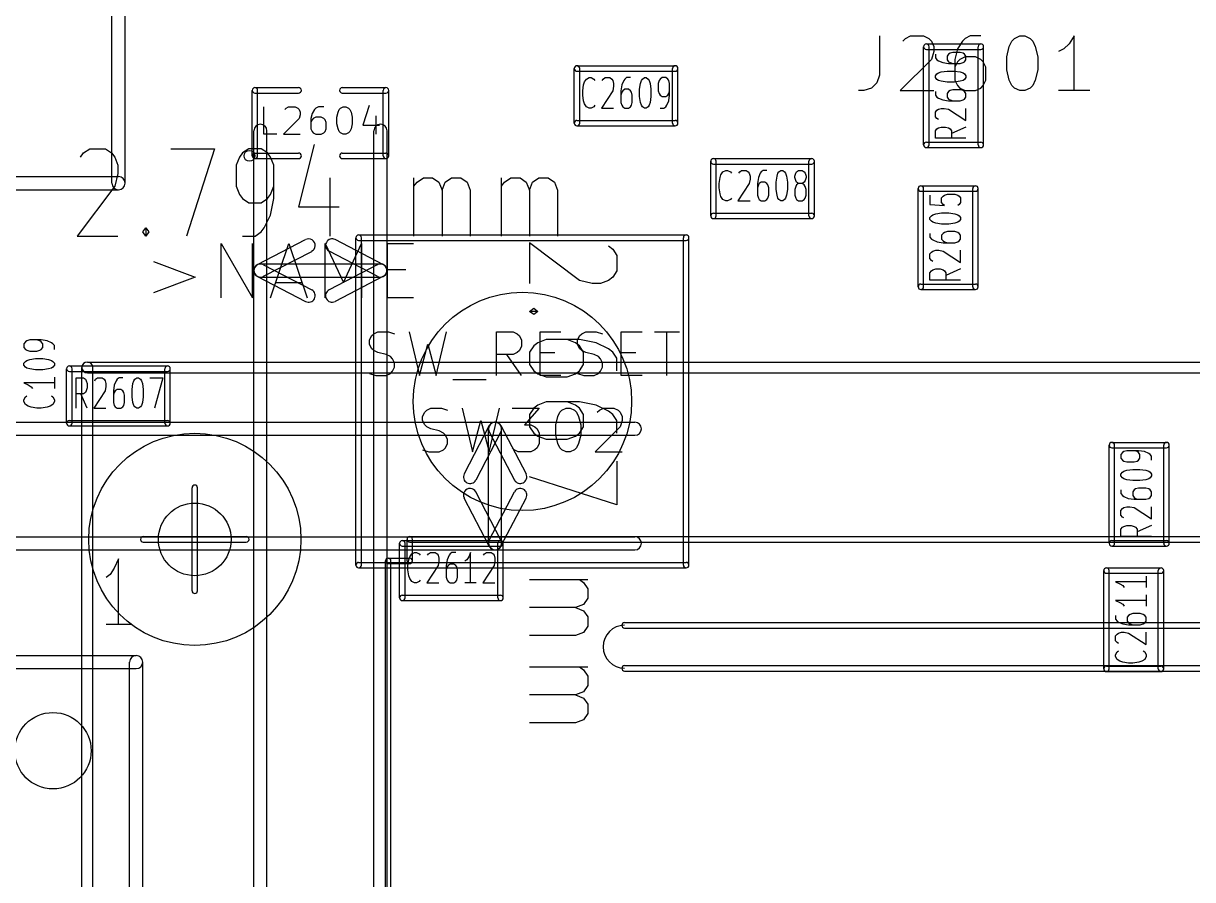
# Model space of a CAD drawing. Extents: x -29274 to 69862, y 23709 to 162744.
# Drawn here: x 26229 to 36939, y 62289 to 70134 of the extents above; entities that cross this region are included whole.
import ezdxf

# ---------------------------------------------------------------- set-up
doc = ezdxf.new("R2010")
doc.units = 0
doc.layers.add('BLACK', color=1, linetype='CONTINUOUS')

msp = doc.modelspace()

# ---------------------------------------------------------------- linework, layer by layer
at = {"layer": 'BLACK'}
for p, q in [((27040, 68670), (27040, 70670)), ((27160, 68670), (27160, 70670)), ((34070, 70018), (34070, 69660)), ((34284, 69970), (34308, 69994)), ((34308, 69994), (34356, 70018)), ((34356, 70018), (34475, 70018)), ((34475, 70018), (34522, 69994)), ((34500, 69945), (35000, 69945)), ((34522, 69994), (34546, 69970)), ((34546, 69970), (34570, 69922)), ((34832, 69970), (34784, 69899)), ((34855, 69994), (34832, 69970)), ((34903, 70018), (34855, 69994)), ((34998, 70018), (34903, 70018)), ((35260, 69922), (35284, 69970)), ((35284, 69970), (35308, 69994)), ((35308, 69994), (35355, 70018)), ((35355, 70018), (35403, 70018)), ((35403, 70018), (35451, 69994)), ((35451, 69994), (35474, 69970)), ((35474, 69970), (35498, 69922)), ((35807, 69946), (35760, 69899)), ((35855, 70018), (35807, 69946)), ((35855, 69518), (35855, 70018)), ((34475, 69020), (34475, 69920)), ((34500, 69895), (35000, 69895)), ((34525, 69020), (34525, 69920)), ((34570, 69875), (34546, 69803)), ((34570, 69922), (34570, 69875)), ((34583, 69851), (34583, 69817)), ((34703, 69851), (34690, 69834)), ((34690, 69834), (34690, 69800)), ((34717, 69860), (34703, 69851)), ((34743, 69868), (34717, 69860)), ((34810, 69868), (34743, 69868)), ((34784, 69899), (34760, 69803)), ((34837, 69860), (34810, 69868)), ((34850, 69851), (34837, 69860)), ((34863, 69834), (34850, 69851)), ((34863, 69800), (34863, 69834)), ((34975, 69020), (34975, 69920)), ((35025, 69020), (35025, 69920)), ((35236, 69827), (35260, 69922)), ((35498, 69922), (35522, 69827)), ((35760, 69899), (35712, 69875)), ((31300, 69745), (32200, 69745)), ((34546, 69803), (34260, 69518)), ((34583, 69817), (34597, 69800)), ((34597, 69800), (34610, 69791)), ((34610, 69791), (34650, 69774)), ((34650, 69774), (34703, 69765)), ((34690, 69800), (34703, 69782)), ((34703, 69782), (34717, 69774)), ((34703, 69765), (34810, 69765)), ((34717, 69774), (34743, 69765)), ((34760, 69803), (34760, 69613)), ((34784, 69780), (34760, 69732)), ((34808, 69803), (34784, 69780)), ((34855, 69827), (34808, 69803)), ((34810, 69765), (34837, 69774)), ((34837, 69774), (34850, 69782)), ((34850, 69782), (34863, 69800)), ((34951, 69827), (34855, 69827)), ((34998, 69803), (34951, 69827)), ((35022, 69780), (34998, 69803)), ((35046, 69732), (35022, 69780)), ((35046, 69613), (35046, 69732)), ((35236, 69708), (35236, 69827)), ((35522, 69827), (35522, 69708)), ((31275, 69220), (31275, 69720)), ((31300, 69695), (32200, 69695)), ((31325, 69220), (31325, 69720)), ((31369, 69597), (31387, 69623)), ((31387, 69623), (31412, 69637)), ((31412, 69637), (31429, 69637)), ((31429, 69637), (31455, 69623)), ((31455, 69623), (31464, 69610)), ((31532, 69610), (31541, 69623)), ((31541, 69623), (31558, 69637)), ((31558, 69637), (31601, 69637)), ((31601, 69637), (31618, 69623)), ((31618, 69623), (31627, 69610)), ((31738, 69623), (31729, 69610)), ((31755, 69637), (31738, 69623)), ((31789, 69637), (31755, 69637)), ((31891, 69610), (31900, 69623)), ((31900, 69623), (31917, 69637)), ((31917, 69637), (31934, 69637)), ((31934, 69637), (31951, 69623)), ((31951, 69623), (31960, 69610)), ((32062, 69623), (32054, 69610)), ((32080, 69637), (32062, 69623)), ((32114, 69637), (32080, 69637)), ((32131, 69623), (32114, 69637)), ((32140, 69610), (32131, 69623)), ((32175, 69220), (32175, 69720)), ((32225, 69220), (32225, 69720)), ((34070, 69660), (34046, 69589)), ((34583, 69654), (34597, 69671)), ((34583, 69637), (34583, 69654)), ((34597, 69620), (34583, 69637)), ((34597, 69671), (34610, 69680)), ((34610, 69611), (34597, 69620)), ((34610, 69680), (34637, 69689)), ((34637, 69689), (34690, 69697)), ((34690, 69697), (34757, 69697)), ((34757, 69697), (34810, 69689)), ((34810, 69689), (34837, 69680)), ((34837, 69680), (34850, 69671)), ((34850, 69620), (34837, 69611)), ((34850, 69671), (34863, 69654)), ((34863, 69637), (34850, 69620)), ((34863, 69654), (34863, 69637)), ((35260, 69613), (35236, 69708)), ((35522, 69708), (35498, 69613)), ((28325, 68920), (28325, 69520)), ((28350, 69545), (28750, 69545)), ((28375, 68920), (28375, 69520)), ((29150, 69545), (29550, 69545)), ((29525, 68920), (29525, 69520)), ((29575, 68920), (29575, 69520)), ((31352, 69517), (31361, 69570)), ((31352, 69477), (31352, 69517)), ((31361, 69570), (31369, 69597)), ((31627, 69517), (31524, 69357)), ((31627, 69610), (31635, 69583)), ((31635, 69557), (31627, 69517)), ((31635, 69583), (31635, 69557)), ((31712, 69570), (31703, 69517)), ((31703, 69517), (31703, 69410)), ((31729, 69610), (31712, 69570)), ((31720, 69517), (31712, 69503)), ((31738, 69530), (31720, 69517)), ((31772, 69530), (31738, 69530)), ((31789, 69517), (31772, 69530)), ((31798, 69503), (31789, 69517)), ((31874, 69530), (31883, 69583)), ((31874, 69463), (31874, 69530)), ((31883, 69583), (31891, 69610)), ((31960, 69610), (31969, 69583)), ((31969, 69583), (31977, 69530)), ((31977, 69530), (31977, 69463)), ((32054, 69610), (32045, 69583)), ((32045, 69583), (32045, 69517)), ((32045, 69517), (32054, 69490)), ((32148, 69583), (32140, 69610)), ((32140, 69490), (32148, 69517)), ((32148, 69477), (32148, 69583)), ((33927, 69518), (33879, 69518)), ((33998, 69541), (33927, 69518)), ((34046, 69589), (33998, 69541)), ((34260, 69518), (34570, 69518)), ((34583, 69509), (34583, 69475)), ((34637, 69603), (34610, 69611)), ((34690, 69594), (34637, 69603)), ((34757, 69594), (34690, 69594)), ((34703, 69509), (34690, 69492)), ((34717, 69518), (34703, 69509)), ((34743, 69526), (34717, 69518)), ((34810, 69526), (34743, 69526)), ((34810, 69603), (34757, 69594)), ((34760, 69613), (34784, 69565)), ((34784, 69565), (34808, 69541)), ((34808, 69541), (34855, 69518)), ((34837, 69611), (34810, 69603)), ((34837, 69518), (34810, 69526)), ((34850, 69509), (34837, 69518)), ((34863, 69492), (34850, 69509)), ((34855, 69518), (34951, 69518)), ((34951, 69518), (34998, 69541)), ((34998, 69541), (35022, 69565)), ((35022, 69565), (35046, 69613)), ((35284, 69565), (35260, 69613)), ((35308, 69541), (35284, 69565)), ((35355, 69518), (35308, 69541)), ((35403, 69518), (35355, 69518)), ((35451, 69541), (35403, 69518)), ((35474, 69565), (35451, 69541)), ((35498, 69613), (35474, 69565)), ((35998, 69518), (35712, 69518)), ((28350, 69495), (28750, 69495)), ((29150, 69495), (29550, 69495)), ((31361, 69423), (31352, 69477)), ((31369, 69397), (31361, 69423)), ((31712, 69503), (31703, 69477)), ((31703, 69410), (31712, 69383)), ((31806, 69477), (31798, 69503)), ((31798, 69383), (31806, 69410)), ((31806, 69410), (31806, 69477)), ((31883, 69410), (31874, 69463)), ((31891, 69383), (31883, 69410)), ((31969, 69410), (31960, 69383)), ((31977, 69463), (31969, 69410)), ((32054, 69490), (32062, 69477)), ((32062, 69477), (32080, 69463)), ((32080, 69463), (32114, 69463)), ((32114, 69463), (32131, 69477)), ((32122, 69383), (32140, 69423)), ((32131, 69477), (32140, 69490)), ((32140, 69423), (32148, 69477)), ((34583, 69475), (34597, 69458)), ((34597, 69458), (34610, 69449)), ((34610, 69449), (34650, 69432)), ((34650, 69432), (34703, 69423)), ((34690, 69492), (34690, 69458)), ((34690, 69458), (34703, 69440)), ((34703, 69440), (34717, 69432)), ((34703, 69423), (34810, 69423)), ((34717, 69432), (34743, 69423)), ((34810, 69423), (34837, 69432)), ((34837, 69432), (34850, 69440)), ((34850, 69440), (34863, 69458)), ((34863, 69458), (34863, 69492)), ((28433, 69119), (28433, 69369)), ((28623, 69345), (28635, 69357)), ((28635, 69357), (28658, 69369)), ((28658, 69369), (28718, 69369)), ((28718, 69369), (28742, 69357)), ((28742, 69357), (28754, 69345)), ((28754, 69345), (28765, 69321)), ((28765, 69297), (28754, 69262)), ((28765, 69321), (28765, 69297)), ((28873, 69309), (28861, 69262)), ((28896, 69345), (28873, 69309)), ((28908, 69357), (28896, 69345)), ((28932, 69369), (28908, 69357)), ((28980, 69369), (28932, 69369)), ((29099, 69274), (29111, 69321)), ((29111, 69321), (29122, 69345)), ((29122, 69345), (29134, 69357)), ((29134, 69357), (29158, 69369)), ((29158, 69369), (29182, 69369)), ((29182, 69369), (29206, 69357)), ((29206, 69357), (29218, 69345)), ((29218, 69345), (29230, 69321)), ((29230, 69321), (29241, 69274)), ((29396, 69381), (29337, 69202)), ((31387, 69370), (31369, 69397)), ((31412, 69357), (31387, 69370)), ((31429, 69357), (31412, 69357)), ((31455, 69370), (31429, 69357)), ((31464, 69383), (31455, 69370)), ((31524, 69357), (31635, 69357)), ((31712, 69383), (31720, 69370)), ((31720, 69370), (31738, 69357)), ((31738, 69357), (31772, 69357)), ((31772, 69357), (31789, 69370)), ((31789, 69370), (31798, 69383)), ((31900, 69370), (31891, 69383)), ((31917, 69357), (31900, 69370)), ((31934, 69357), (31917, 69357)), ((31951, 69370), (31934, 69357)), ((31960, 69383), (31951, 69370)), ((32062, 69357), (32097, 69357)), ((32097, 69357), (32114, 69370)), ((32114, 69370), (32122, 69383)), ((34583, 69321), (34597, 69338)), ((34583, 69278), (34583, 69321)), ((34597, 69338), (34610, 69347)), ((34610, 69347), (34637, 69355)), ((34637, 69355), (34663, 69355)), ((34663, 69355), (34703, 69347)), ((34703, 69347), (34863, 69244)), ((34863, 69244), (34863, 69355)), ((28754, 69262), (28611, 69119)), ((28861, 69262), (28861, 69166)), ((28873, 69250), (28861, 69226)), ((28884, 69262), (28873, 69250)), ((28908, 69274), (28884, 69262)), ((28956, 69274), (28908, 69274)), ((28980, 69262), (28956, 69274)), ((28992, 69250), (28980, 69262)), ((29003, 69226), (28992, 69250)), ((29003, 69166), (29003, 69226)), ((29099, 69214), (29099, 69274)), ((29111, 69166), (29099, 69214)), ((29241, 69214), (29230, 69166)), ((29241, 69274), (29241, 69214)), ((29337, 69202), (29491, 69202)), ((29456, 69285), (29456, 69119)), ((31300, 69245), (32200, 69245)), ((31300, 69195), (32200, 69195)), ((34597, 69261), (34583, 69278)), ((34610, 69252), (34597, 69261)), ((28340, 53721), (28340, 69149)), ((28552, 69119), (28433, 69119)), ((28460, 53721), (28460, 69149)), ((28611, 69119), (28765, 69119)), ((28861, 69166), (28873, 69143)), ((28873, 69143), (28884, 69131)), ((28884, 69131), (28908, 69119)), ((28908, 69119), (28956, 69119)), ((28956, 69119), (28980, 69131)), ((28980, 69131), (28992, 69143)), ((28992, 69143), (29003, 69166)), ((29122, 69143), (29111, 69166)), ((29134, 69131), (29122, 69143)), ((29158, 69119), (29134, 69131)), ((29182, 69119), (29158, 69119)), ((29206, 69131), (29182, 69119)), ((29218, 69143), (29206, 69131)), ((29230, 69166), (29218, 69143)), ((29440, 53721), (29440, 69149)), ((29560, 53721), (29560, 69149)), ((34583, 69149), (34597, 69167)), ((34583, 69081), (34583, 69149)), ((34863, 69081), (34583, 69081)), ((34597, 69167), (34610, 69175)), ((34610, 69175), (34637, 69184)), ((34637, 69184), (34677, 69184)), ((34677, 69184), (34703, 69175)), ((34703, 69175), (34717, 69167)), ((34717, 69167), (34730, 69149)), ((34863, 69184), (34730, 69124)), ((34730, 69149), (34730, 69081)), ((26780, 68947), (26837, 68985)), ((26837, 68985), (26980, 68985)), ((26980, 68985), (27037, 68947)), ((27580, 68985), (27980, 68985)), ((27980, 68985), (27723, 68185)), ((28294, 68985), (28236, 68947)), ((28408, 68985), (28294, 68985)), ((28465, 68947), (28408, 68985)), ((28893, 69023), (28750, 68452)), ((34500, 69045), (35000, 69045)), ((34500, 68995), (35000, 68995)), ((26751, 68909), (26780, 68947)), ((27037, 68947), (27066, 68909)), ((27066, 68909), (27094, 68833)), ((28208, 68909), (28179, 68833)), ((28236, 68947), (28208, 68909)), ((28350, 68945), (28750, 68945)), ((28350, 68895), (28750, 68895)), ((28494, 68909), (28465, 68947)), ((28522, 68833), (28494, 68909)), ((29150, 68945), (29550, 68945)), ((29150, 68895), (29550, 68895)), ((32525, 68370), (32525, 68870)), ((32550, 68895), (33450, 68895)), ((32575, 68370), (32575, 68870)), ((33425, 68370), (33425, 68870)), ((33475, 68370), (33475, 68870)), ((27094, 68833), (27094, 68757)), ((28179, 68833), (28179, 68642)), ((28522, 68528), (28522, 68833)), ((32550, 68845), (33450, 68845)), ((32619, 68747), (32637, 68773)), ((32637, 68773), (32662, 68787)), ((32662, 68787), (32679, 68787)), ((32679, 68787), (32705, 68773)), ((32705, 68773), (32714, 68760)), ((32782, 68760), (32791, 68773)), ((32791, 68773), (32808, 68787)), ((32808, 68787), (32851, 68787)), ((32851, 68787), (32868, 68773)), ((32868, 68773), (32877, 68760)), ((32877, 68760), (32885, 68733)), ((32979, 68760), (32962, 68720)), ((32988, 68773), (32979, 68760)), ((33005, 68787), (32988, 68773)), ((33039, 68787), (33005, 68787)), ((33133, 68733), (33141, 68760)), ((33141, 68760), (33150, 68773)), ((33150, 68773), (33167, 68787)), ((33167, 68787), (33184, 68787)), ((33184, 68787), (33201, 68773)), ((33201, 68773), (33210, 68760)), ((33210, 68760), (33219, 68733)), ((33295, 68733), (33304, 68760)), ((33304, 68760), (33312, 68773)), ((33312, 68773), (33330, 68787)), ((33330, 68787), (33364, 68787)), ((33364, 68787), (33381, 68773)), ((33381, 68773), (33390, 68760)), ((33390, 68760), (33398, 68733)), ((22100, 68730), (27100, 68730)), ((27094, 68757), (27066, 68642)), ((29036, 68719), (29036, 68185)), ((29807, 68185), (29807, 68719)), ((29807, 68642), (29835, 68680)), ((29835, 68680), (29893, 68719)), ((29893, 68719), (29978, 68719)), ((29978, 68719), (30035, 68680)), ((30035, 68680), (30064, 68604)), ((30064, 68604), (30093, 68680)), ((30093, 68680), (30150, 68719)), ((30150, 68719), (30235, 68719)), ((30235, 68719), (30293, 68680)), ((30293, 68680), (30321, 68604)), ((30607, 68185), (30607, 68719)), ((30607, 68642), (30635, 68680)), ((30635, 68680), (30693, 68719)), ((30693, 68719), (30778, 68719)), ((30778, 68719), (30835, 68680)), ((30835, 68680), (30864, 68604)), ((30864, 68604), (30893, 68680)), ((30893, 68680), (30950, 68719)), ((30950, 68719), (31035, 68719)), ((31035, 68719), (31093, 68680)), ((31093, 68680), (31121, 68604)), ((32602, 68667), (32611, 68720)), ((32602, 68627), (32602, 68667)), ((32611, 68720), (32619, 68747)), ((32877, 68667), (32774, 68507)), ((32885, 68707), (32877, 68667)), ((32885, 68733), (32885, 68707)), ((32962, 68720), (32953, 68667)), ((32953, 68667), (32953, 68560)), ((32962, 68653), (32953, 68627)), ((32970, 68667), (32962, 68653)), ((32988, 68680), (32970, 68667)), ((33022, 68680), (32988, 68680)), ((33039, 68667), (33022, 68680)), ((33048, 68653), (33039, 68667)), ((33056, 68627), (33048, 68653)), ((33124, 68680), (33133, 68733)), ((33124, 68613), (33124, 68680)), ((33219, 68733), (33227, 68680)), ((33227, 68680), (33227, 68613)), ((33295, 68720), (33295, 68733)), ((33304, 68693), (33295, 68720)), ((33312, 68680), (33304, 68693)), ((33312, 68653), (33304, 68640)), ((33330, 68667), (33312, 68680)), ((33330, 68667), (33312, 68653)), ((33364, 68667), (33330, 68667)), ((33381, 68680), (33364, 68667)), ((33381, 68653), (33364, 68667)), ((33390, 68693), (33381, 68680)), ((33390, 68640), (33381, 68653)), ((33398, 68720), (33390, 68693)), ((33398, 68733), (33398, 68720)), ((22100, 68610), (27100, 68610)), ((27066, 68642), (26723, 68185)), ((28179, 68642), (28208, 68566)), ((28208, 68566), (28236, 68528)), ((28465, 68528), (28494, 68566)), ((28494, 68566), (28522, 68642)), ((30064, 68604), (30064, 68185)), ((30321, 68604), (30321, 68185)), ((30864, 68604), (30864, 68185)), ((31121, 68604), (31121, 68185)), ((32611, 68573), (32602, 68627)), ((32619, 68547), (32611, 68573)), ((32637, 68520), (32619, 68547)), ((32953, 68560), (32962, 68533)), ((33048, 68533), (33056, 68560)), ((33056, 68560), (33056, 68627)), ((33133, 68560), (33124, 68613)), ((33141, 68533), (33133, 68560)), ((33219, 68560), (33210, 68533)), ((33227, 68613), (33219, 68560)), ((33304, 68640), (33295, 68613)), ((33295, 68613), (33295, 68560)), ((33295, 68560), (33304, 68533)), ((33398, 68613), (33390, 68640)), ((33390, 68533), (33398, 68560)), ((33398, 68560), (33398, 68613)), ((34425, 67720), (34425, 68620)), ((34450, 68645), (34950, 68645)), ((34450, 68595), (34950, 68595)), ((34475, 67720), (34475, 68620)), ((34533, 68560), (34533, 68474)), ((34640, 68534), (34653, 68551)), ((34653, 68551), (34667, 68560)), ((34667, 68560), (34693, 68568)), ((34693, 68568), (34760, 68568)), ((34760, 68568), (34787, 68560)), ((34787, 68560), (34800, 68551)), ((34800, 68551), (34813, 68534)), ((34925, 67720), (34925, 68620)), ((34975, 67720), (34975, 68620)), ((28236, 68528), (28294, 68490)), ((28294, 68490), (28408, 68490)), ((28408, 68490), (28465, 68528)), ((28494, 68376), (28522, 68528)), ((28750, 68452), (29122, 68452)), ((32662, 68507), (32637, 68520)), ((32679, 68507), (32662, 68507)), ((32705, 68520), (32679, 68507)), ((32714, 68533), (32705, 68520)), ((32774, 68507), (32885, 68507)), ((32962, 68533), (32970, 68520)), ((32970, 68520), (32988, 68507)), ((32988, 68507), (33022, 68507)), ((33022, 68507), (33039, 68520)), ((33039, 68520), (33048, 68533)), ((33150, 68520), (33141, 68533)), ((33167, 68507), (33150, 68520)), ((33184, 68507), (33167, 68507)), ((33201, 68520), (33184, 68507)), ((33210, 68533), (33201, 68520)), ((33304, 68533), (33312, 68520)), ((33312, 68520), (33330, 68507)), ((33330, 68507), (33364, 68507)), ((33364, 68507), (33381, 68520)), ((33381, 68520), (33390, 68533)), ((34533, 68474), (34667, 68465)), ((34640, 68491), (34640, 68534)), ((34653, 68474), (34640, 68491)), ((34667, 68465), (34653, 68474)), ((34800, 68474), (34787, 68465)), ((34813, 68491), (34800, 68474)), ((34813, 68534), (34813, 68491)), ((28436, 68261), (28494, 68376)), ((32550, 68395), (33450, 68395)), ((32550, 68345), (33450, 68345)), ((34533, 68354), (34547, 68371)), ((34533, 68337), (34533, 68354)), ((34547, 68320), (34533, 68337)), ((34547, 68371), (34560, 68380)), ((34560, 68380), (34587, 68389)), ((34587, 68389), (34640, 68397)), ((34640, 68397), (34707, 68397)), ((34707, 68397), (34760, 68389)), ((34760, 68389), (34787, 68380)), ((34787, 68380), (34800, 68371)), ((34800, 68371), (34813, 68354)), ((34813, 68337), (34800, 68320)), ((34813, 68354), (34813, 68337)), ((27322, 68223), (27351, 68261)), ((27351, 68261), (27379, 68223)), ((27351, 68261), (27351, 68185)), ((28408, 68223), (28436, 68261)), ((34560, 68311), (34547, 68320)), ((34587, 68303), (34560, 68311)), ((34640, 68294), (34587, 68303)), ((34707, 68294), (34640, 68294)), ((34693, 68226), (34667, 68218)), ((34760, 68226), (34693, 68226)), ((34760, 68303), (34707, 68294)), ((34787, 68311), (34760, 68303)), ((34787, 68218), (34760, 68226)), ((34800, 68320), (34787, 68311)), ((26723, 68185), (27094, 68185)), ((27351, 68185), (27322, 68223)), ((27379, 68223), (27351, 68185)), ((28041, 67618), (28041, 68118)), ((28041, 68118), (28327, 67618)), ((28236, 68185), (28351, 68185)), ((28327, 67618), (28327, 68118)), ((28351, 68185), (28408, 68223)), ((28372, 67923), (28814, 68152)), ((28494, 67618), (28660, 68118)), ((28660, 68118), (28827, 67618)), ((28994, 67618), (28994, 68118)), ((28994, 68118), (29161, 67760)), ((29527, 67922), (29085, 68152)), ((29161, 67760), (29327, 68118)), ((29275, 65170), (29275, 68170)), ((29300, 68195), (32300, 68195)), ((29300, 68145), (32300, 68145)), ((29325, 65170), (29325, 68170)), ((29327, 68118), (29327, 67618)), ((29565, 67618), (29565, 68118)), ((29565, 68118), (29803, 68118)), ((31323, 67779), (30866, 68122)), ((30866, 68122), (30866, 67751)), ((32275, 65170), (32275, 68170)), ((32325, 65170), (32325, 68170)), ((34533, 68209), (34533, 68175)), ((34533, 68175), (34547, 68158)), ((34547, 68158), (34560, 68149)), ((34560, 68149), (34600, 68132)), ((34600, 68132), (34653, 68123)), ((34653, 68209), (34640, 68192)), ((34640, 68192), (34640, 68158)), ((34640, 68158), (34653, 68140)), ((34667, 68218), (34653, 68209)), ((34653, 68140), (34667, 68132)), ((34653, 68123), (34760, 68123)), ((34667, 68132), (34693, 68123)), ((34760, 68123), (34787, 68132)), ((34800, 68209), (34787, 68218)), ((34787, 68132), (34800, 68140)), ((34813, 68192), (34800, 68209)), ((34800, 68140), (34813, 68158)), ((34813, 68158), (34813, 68192)), ((28428, 67816), (28870, 68045)), ((29471, 67816), (29029, 68046)), ((31590, 68094), (31628, 68065)), ((31628, 68065), (31666, 68008)), ((34533, 68021), (34547, 68038)), ((34533, 67978), (34533, 68021)), ((34547, 68038), (34560, 68047)), ((34560, 68047), (34587, 68055)), ((34587, 68055), (34613, 68055)), ((34613, 68055), (34653, 68047)), ((34653, 68047), (34813, 67944)), ((34813, 67944), (34813, 68055)), ((27422, 67951), (27803, 67808)), ((28400, 67929), (29500, 67929)), ((28428, 67922), (28870, 67693)), ((29471, 67922), (29029, 67692)), ((31666, 68008), (31666, 67865)), ((34547, 67961), (34533, 67978)), ((34560, 67952), (34547, 67961)), ((27803, 67808), (27422, 67665)), ((28372, 67815), (28814, 67586)), ((28400, 67809), (29500, 67809)), ((29527, 67816), (29085, 67586)), ((29565, 67880), (29732, 67880)), ((31628, 67808), (31590, 67779)), ((31666, 67865), (31628, 67808)), ((34533, 67849), (34547, 67867)), ((34533, 67781), (34533, 67849)), ((34547, 67867), (34560, 67875)), ((34560, 67875), (34587, 67884)), ((34587, 67884), (34627, 67884)), ((34627, 67884), (34653, 67875)), ((34653, 67875), (34667, 67867)), ((34667, 67867), (34680, 67849)), ((34813, 67884), (34680, 67824)), ((34680, 67849), (34680, 67781)), ((28541, 67760), (28779, 67760)), ((31438, 67751), (31323, 67779)), ((31514, 67751), (31438, 67751)), ((31590, 67779), (31514, 67751)), ((34450, 67745), (34950, 67745)), ((34450, 67695), (34950, 67695)), ((34813, 67781), (34533, 67781)), ((29803, 67618), (29565, 67618)), ((30866, 67494), (30904, 67523)), ((30904, 67466), (30866, 67494)), ((30942, 67494), (30866, 67494)), ((30904, 67523), (30942, 67494)), ((30942, 67494), (30904, 67466)), ((29400, 67232), (29419, 67270)), ((29419, 67270), (29438, 67289)), ((29438, 67289), (29476, 67308)), ((29476, 67308), (29572, 67308)), ((29572, 67308), (29629, 67289)), ((29762, 67308), (29857, 66908)), ((30010, 66908), (30105, 67308)), ((30562, 66908), (30562, 67308)), ((30562, 67308), (30715, 67308)), ((30715, 67308), (30753, 67289)), ((30753, 67289), (30772, 67270)), ((30772, 67270), (30791, 67232)), ((30962, 66908), (30962, 67308)), ((30962, 67308), (31153, 67308)), ((31305, 67232), (31324, 67270)), ((31324, 67270), (31343, 67289)), ((31343, 67289), (31381, 67308)), ((31381, 67308), (31477, 67308)), ((31477, 67308), (31534, 67289)), ((31705, 66908), (31705, 67308)), ((31705, 67308), (31896, 67308)), ((32010, 67308), (32239, 67308)), ((32124, 66908), (32124, 67308)), ((26247, 67216), (26233, 67199)), ((26233, 67199), (26233, 67165)), ((26233, 67165), (26247, 67147)), ((26260, 67225), (26247, 67216)), ((26287, 67233), (26260, 67225)), ((26393, 67233), (26287, 67233)), ((26380, 67225), (26353, 67233)), ((26393, 67216), (26380, 67225)), ((26447, 67225), (26393, 67233)), ((26407, 67199), (26393, 67216)), ((26393, 67147), (26407, 67165)), ((26407, 67165), (26407, 67199)), ((26487, 67207), (26447, 67225)), ((26500, 67199), (26487, 67207)), ((26513, 67182), (26500, 67199)), ((26513, 67147), (26513, 67182)), ((29400, 67194), (29400, 67232)), ((29419, 67156), (29400, 67194)), ((29438, 67137), (29419, 67156)), ((29857, 66908), (29934, 67194)), ((29934, 67194), (30010, 66908)), ((30791, 67175), (30772, 67137)), ((30791, 67232), (30791, 67175)), ((30904, 67180), (30866, 67122)), ((30942, 67208), (30904, 67180)), ((31019, 67237), (30942, 67208)), ((31323, 67237), (31019, 67237)), ((31285, 67208), (31209, 67237)), ((31323, 67180), (31285, 67208)), ((31305, 67194), (31305, 67232)), ((31324, 67156), (31305, 67194)), ((31476, 67208), (31323, 67237)), ((31361, 67122), (31323, 67180)), ((31343, 67137), (31324, 67156)), ((31590, 67151), (31476, 67208)), ((26247, 67147), (26260, 67139)), ((26260, 67139), (26287, 67130)), ((26260, 67045), (26287, 67054)), ((26287, 67130), (26353, 67130)), ((26287, 67054), (26340, 67062)), ((26340, 67062), (26407, 67062)), ((26353, 67130), (26380, 67139)), ((26380, 67139), (26393, 67147)), ((26407, 67062), (26460, 67054)), ((26460, 67054), (26487, 67045)), ((29476, 67118), (29438, 67137)), ((29553, 67099), (29476, 67118)), ((29591, 67080), (29553, 67099)), ((29610, 67060), (29591, 67080)), ((29629, 67022), (29610, 67060)), ((30715, 67099), (30562, 67099)), ((30791, 66908), (30657, 67099)), ((30753, 67118), (30715, 67099)), ((30772, 67137), (30753, 67118)), ((30866, 67122), (30866, 67008)), ((30962, 67118), (31096, 67118)), ((31381, 67118), (31343, 67137)), ((31361, 67008), (31361, 67122)), ((31458, 67099), (31381, 67118)), ((31496, 67080), (31458, 67099)), ((31515, 67060), (31496, 67080)), ((31534, 67022), (31515, 67060)), ((31628, 67122), (31590, 67151)), ((31666, 67065), (31628, 67122)), ((31666, 66951), (31666, 67065)), ((31705, 67118), (31839, 67118)), ((26233, 67019), (26247, 67036)), ((26233, 67002), (26233, 67019)), ((26247, 66985), (26233, 67002)), ((26247, 67036), (26260, 67045)), ((26260, 66976), (26247, 66985)), ((26287, 66968), (26260, 66976)), ((26340, 66959), (26287, 66968)), ((26407, 66959), (26340, 66959)), ((26460, 66968), (26407, 66959)), ((26487, 66976), (26460, 66968)), ((26487, 67045), (26500, 67036)), ((26500, 66985), (26487, 66976)), ((26500, 67036), (26513, 67019)), ((26513, 67002), (26500, 66985)), ((26513, 67019), (26513, 67002)), ((26625, 66470), (26625, 66970)), ((26650, 66995), (27550, 66995)), ((26650, 66945), (27550, 66945)), ((26675, 66470), (26675, 66970)), ((26765, 49659), (26765, 66981)), ((26815, 67031), (59885, 67031)), ((26865, 49659), (26865, 66981)), ((27525, 66470), (27525, 66970)), ((27575, 66470), (27575, 66970)), ((29591, 66927), (29610, 66946)), ((29610, 66946), (29629, 66984)), ((29629, 66984), (29629, 67022)), ((30866, 67008), (30904, 66951)), ((30904, 66951), (30942, 66922)), ((31285, 66922), (31323, 66951)), ((31323, 66951), (31361, 67008)), ((31496, 66927), (31515, 66946)), ((31515, 66946), (31534, 66984)), ((31534, 66984), (31534, 67022)), ((26513, 66840), (26233, 66840)), ((26233, 66840), (26273, 66823)), ((26513, 66891), (26513, 66788)), ((26711, 66607), (26711, 66887)), ((26711, 66887), (26779, 66887)), ((26779, 66887), (26797, 66873)), ((26797, 66873), (26805, 66860)), ((26805, 66860), (26814, 66833)), ((26814, 66833), (26814, 66793)), ((26815, 66931), (59885, 66931)), ((26882, 66860), (26891, 66873)), ((26891, 66873), (26908, 66887)), ((26908, 66887), (26951, 66887)), ((26951, 66887), (26968, 66873)), ((26968, 66873), (26977, 66860)), ((26977, 66860), (26985, 66833)), ((26985, 66833), (26985, 66807)), ((27079, 66860), (27062, 66820)), ((27088, 66873), (27079, 66860)), ((27105, 66887), (27088, 66873)), ((27139, 66887), (27105, 66887)), ((27224, 66780), (27233, 66833)), ((27233, 66833), (27241, 66860)), ((27241, 66860), (27250, 66873)), ((27250, 66873), (27267, 66887)), ((27267, 66887), (27284, 66887)), ((27284, 66887), (27301, 66873)), ((27301, 66873), (27310, 66860)), ((27310, 66860), (27319, 66833)), ((27319, 66833), (27327, 66780)), ((27387, 66887), (27507, 66887)), ((27507, 66887), (27430, 66607)), ((29400, 66927), (29457, 66908)), ((29457, 66908), (29553, 66908)), ((29553, 66908), (29591, 66927)), ((30162, 66870), (30467, 66870)), ((30942, 66922), (31019, 66894)), ((31153, 66908), (30962, 66908)), ((31019, 66894), (31209, 66894)), ((31209, 66894), (31285, 66922)), ((31305, 66927), (31362, 66908)), ((31362, 66908), (31458, 66908)), ((31458, 66908), (31496, 66927)), ((31896, 66908), (31705, 66908)), ((26273, 66823), (26300, 66805)), ((26300, 66805), (26313, 66788)), ((26779, 66740), (26711, 66740)), ((26814, 66607), (26754, 66740)), ((26797, 66753), (26779, 66740)), ((26805, 66767), (26797, 66753)), ((26814, 66793), (26805, 66767)), ((26977, 66767), (26874, 66607)), ((26985, 66807), (26977, 66767)), ((27062, 66820), (27053, 66767)), ((27053, 66767), (27053, 66660)), ((27062, 66753), (27053, 66727)), ((27070, 66767), (27062, 66753)), ((27088, 66780), (27070, 66767)), ((27122, 66780), (27088, 66780)), ((27139, 66767), (27122, 66780)), ((27148, 66753), (27139, 66767)), ((27156, 66727), (27148, 66753)), ((27156, 66660), (27156, 66727)), ((27224, 66713), (27224, 66780)), ((27327, 66780), (27327, 66713)), ((26233, 66685), (26247, 66711)), ((26233, 66668), (26233, 66685)), ((26247, 66643), (26233, 66668)), ((26247, 66711), (26260, 66720)), ((26273, 66625), (26247, 66643)), ((26300, 66617), (26273, 66625)), ((26353, 66608), (26300, 66617)), ((26447, 66617), (26393, 66608)), ((26473, 66625), (26447, 66617)), ((26500, 66643), (26473, 66625)), ((26487, 66720), (26500, 66711)), ((26500, 66711), (26513, 66685)), ((26513, 66668), (26500, 66643)), ((26513, 66685), (26513, 66668)), ((27053, 66660), (27062, 66633)), ((27062, 66633), (27070, 66620)), ((27070, 66620), (27088, 66607)), ((27122, 66607), (27139, 66620)), ((27139, 66620), (27148, 66633)), ((27148, 66633), (27156, 66660)), ((27233, 66660), (27224, 66713)), ((27241, 66633), (27233, 66660)), ((27250, 66620), (27241, 66633)), ((27267, 66607), (27250, 66620)), ((27301, 66620), (27284, 66607)), ((27310, 66633), (27301, 66620)), ((27319, 66660), (27310, 66633)), ((27327, 66713), (27319, 66660)), ((30942, 66637), (30904, 66609)), ((31019, 66666), (30942, 66637)), ((31323, 66666), (31019, 66666)), ((31285, 66637), (31209, 66666)), ((31323, 66609), (31285, 66637)), ((31476, 66637), (31323, 66666)), ((31590, 66580), (31476, 66637)), ((26393, 66608), (26353, 66608)), ((26874, 66607), (26985, 66607)), ((27088, 66607), (27122, 66607)), ((27284, 66607), (27267, 66607)), ((29886, 66532), (29905, 66570)), ((29886, 66494), (29886, 66532)), ((29905, 66570), (29924, 66589)), ((29924, 66589), (29962, 66608)), ((29962, 66608), (30058, 66608)), ((30058, 66608), (30115, 66589)), ((30248, 66608), (30343, 66208)), ((30496, 66208), (30591, 66608)), ((30705, 66608), (30953, 66608)), ((30953, 66608), (30819, 66456)), ((30904, 66609), (30866, 66551)), ((30866, 66551), (30866, 66437)), ((31105, 66456), (31124, 66532)), ((31124, 66532), (31143, 66570)), ((31143, 66570), (31162, 66589)), ((31162, 66589), (31200, 66608)), ((31200, 66608), (31239, 66608)), ((31239, 66608), (31277, 66589)), ((31277, 66589), (31296, 66570)), ((31296, 66570), (31315, 66532)), ((31315, 66532), (31334, 66456)), ((31361, 66551), (31323, 66609)), ((31361, 66437), (31361, 66551)), ((31486, 66570), (31505, 66589)), ((31505, 66589), (31543, 66608)), ((31543, 66608), (31639, 66608)), ((31628, 66551), (31590, 66580)), ((31666, 66494), (31628, 66551)), ((31639, 66608), (31677, 66589)), ((31677, 66589), (31696, 66570)), ((31696, 66570), (31715, 66532)), ((31715, 66532), (31715, 66494)), ((16700, 66480), (31830, 66480)), ((26650, 66495), (27550, 66495)), ((26650, 66445), (27550, 66445)), ((29905, 66456), (29886, 66494)), ((29924, 66437), (29905, 66456)), ((29962, 66418), (29924, 66437)), ((30039, 66399), (29962, 66418)), ((30496, 66448), (30267, 66006)), ((30343, 66208), (30420, 66494)), ((30420, 66494), (30496, 66208)), ((30490, 65370), (30490, 66420)), ((30603, 66448), (30833, 66006)), ((30610, 65370), (30610, 66420)), ((30819, 66456), (30877, 66456)), ((30866, 66437), (30904, 66380)), ((30877, 66456), (30915, 66437)), ((30915, 66437), (30934, 66418)), ((30934, 66418), (30953, 66380)), ((31105, 66360), (31105, 66456)), ((31323, 66380), (31361, 66437)), ((31334, 66456), (31334, 66360)), ((31696, 66437), (31467, 66208)), ((31666, 66380), (31666, 66494)), ((31715, 66494), (31696, 66437)), ((16700, 66360), (31830, 66360)), ((30077, 66380), (30039, 66399)), ((30096, 66360), (30077, 66380)), ((30115, 66322), (30096, 66360)), ((30115, 66284), (30115, 66322)), ((30603, 66392), (30374, 65950)), ((30497, 66392), (30727, 65950)), ((30904, 66380), (30942, 66351)), ((30942, 66351), (31019, 66323)), ((30953, 66380), (30953, 66284)), ((31019, 66323), (31209, 66323)), ((31124, 66284), (31105, 66360)), ((31209, 66323), (31285, 66351)), ((31285, 66351), (31323, 66380)), ((31334, 66360), (31315, 66284)), ((29886, 66227), (29943, 66208)), ((29943, 66208), (30039, 66208)), ((30039, 66208), (30077, 66227)), ((30077, 66227), (30096, 66246)), ((30096, 66246), (30115, 66284)), ((30724, 66227), (30705, 66246)), ((30762, 66208), (30724, 66227)), ((30877, 66208), (30762, 66208)), ((30915, 66227), (30877, 66208)), ((30934, 66246), (30915, 66227)), ((30953, 66284), (30934, 66246)), ((31143, 66246), (31124, 66284)), ((31162, 66227), (31143, 66246)), ((31200, 66208), (31162, 66227)), ((31239, 66208), (31200, 66208)), ((31277, 66227), (31239, 66208)), ((31296, 66246), (31277, 66227)), ((31315, 66284), (31296, 66246)), ((31467, 66208), (31715, 66208)), ((36175, 65370), (36175, 66270)), ((36200, 66295), (36700, 66295)), ((36200, 66245), (36700, 66245)), ((36225, 65370), (36225, 66270)), ((36297, 66201), (36283, 66184)), ((36310, 66210), (36297, 66201)), ((36337, 66218), (36310, 66210)), ((36443, 66218), (36337, 66218)), ((36430, 66210), (36403, 66218)), ((36443, 66201), (36430, 66210)), ((36497, 66210), (36443, 66218)), ((36457, 66184), (36443, 66201)), ((36537, 66192), (36497, 66210)), ((36550, 66184), (36537, 66192)), ((36675, 65370), (36675, 66270)), ((36725, 65370), (36725, 66270)), ((31666, 66123), (31666, 65723)), ((36283, 66184), (36283, 66150)), ((36283, 66150), (36297, 66132)), ((36297, 66132), (36310, 66124)), ((36310, 66124), (36337, 66115)), ((36337, 66115), (36403, 66115)), ((36403, 66115), (36430, 66124)), ((36430, 66124), (36443, 66132)), ((36443, 66132), (36457, 66150)), ((36457, 66150), (36457, 66184)), ((36563, 66167), (36550, 66184)), ((36563, 66132), (36563, 66167)), ((31666, 65723), (30866, 65980)), ((36283, 66004), (36297, 66021)), ((36283, 65987), (36283, 66004)), ((36297, 65970), (36283, 65987)), ((36297, 66021), (36310, 66030)), ((36310, 66030), (36337, 66039)), ((36337, 66039), (36390, 66047)), ((36390, 66047), (36457, 66047)), ((36457, 66047), (36510, 66039)), ((36510, 66039), (36537, 66030)), ((36537, 66030), (36550, 66021)), ((36550, 66021), (36563, 66004)), ((36563, 65987), (36550, 65970)), ((36563, 66004), (36563, 65987)), ((27774, 64935), (27774, 65879)), ((27824, 64935), (27824, 65879)), ((36310, 65961), (36297, 65970)), ((36337, 65953), (36310, 65961)), ((36390, 65944), (36337, 65953)), ((36457, 65944), (36390, 65944)), ((36417, 65868), (36403, 65859)), ((36443, 65876), (36417, 65868)), ((36510, 65876), (36443, 65876)), ((36510, 65953), (36457, 65944)), ((36537, 65961), (36510, 65953)), ((36537, 65868), (36510, 65876)), ((36550, 65970), (36537, 65961)), ((36550, 65859), (36537, 65868)), ((30496, 65343), (30267, 65785)), ((30603, 65399), (30374, 65841)), ((30497, 65399), (30727, 65841)), ((30603, 65343), (30833, 65785)), ((36283, 65859), (36283, 65825)), ((36283, 65825), (36297, 65808)), ((36297, 65808), (36310, 65799)), ((36310, 65799), (36350, 65782)), ((36350, 65782), (36403, 65773)), ((36403, 65859), (36390, 65842)), ((36390, 65842), (36390, 65808)), ((36390, 65808), (36403, 65790)), ((36403, 65790), (36417, 65782)), ((36403, 65773), (36510, 65773)), ((36417, 65782), (36443, 65773)), ((36510, 65773), (36537, 65782)), ((36537, 65782), (36550, 65790)), ((36563, 65842), (36550, 65859)), ((36550, 65790), (36563, 65808)), ((36563, 65808), (36563, 65842)), ((36283, 65671), (36297, 65688)), ((36283, 65628), (36283, 65671)), ((36297, 65688), (36310, 65697)), ((36310, 65697), (36337, 65705)), ((36337, 65705), (36363, 65705)), ((36363, 65705), (36403, 65697)), ((36403, 65697), (36563, 65594)), ((36563, 65594), (36563, 65705)), ((36297, 65611), (36283, 65628)), ((36310, 65602), (36297, 65611)), ((36283, 65499), (36297, 65517)), ((36283, 65431), (36283, 65499)), ((36297, 65517), (36310, 65525)), ((36310, 65525), (36337, 65534)), ((36337, 65534), (36377, 65534)), ((36377, 65534), (36403, 65525)), ((36403, 65525), (36417, 65517)), ((36417, 65517), (36430, 65499)), ((36563, 65534), (36430, 65474)), ((36430, 65499), (36430, 65431)), ((16700, 65430), (31830, 65430)), ((27327, 65431), (28271, 65431)), ((27327, 65381), (28271, 65381)), ((29675, 64870), (29675, 65370)), ((29700, 65395), (30600, 65395)), ((29700, 65345), (30600, 65345)), ((29725, 64870), (29725, 65370)), ((29743, 65210), (29743, 65406)), ((29768, 65431), (56932, 65431)), ((29768, 65381), (56932, 65381)), ((29793, 65210), (29793, 65406)), ((30575, 64870), (30575, 65370)), ((30625, 64870), (30625, 65370)), ((36200, 65395), (36700, 65395)), ((36200, 65345), (36700, 65345)), ((36563, 65431), (36283, 65431)), ((16700, 65310), (31830, 65310)), ((27100, 65227), (27062, 65141)), ((27100, 64627), (27100, 65227)), ((29571, 65234), (29767, 65234)), ((29761, 65220), (29769, 65247)), ((29769, 65247), (29787, 65273)), ((29787, 65273), (29812, 65287)), ((29812, 65287), (29829, 65287)), ((29829, 65287), (29855, 65273)), ((29855, 65273), (29864, 65260)), ((29932, 65260), (29941, 65273)), ((29941, 65273), (29958, 65287)), ((29958, 65287), (30001, 65287)), ((30001, 65287), (30018, 65273)), ((30018, 65273), (30027, 65260)), ((30027, 65260), (30035, 65233)), ((30035, 65233), (30035, 65207)), ((30129, 65260), (30112, 65220)), ((30138, 65273), (30129, 65260)), ((30155, 65287), (30138, 65273)), ((30189, 65287), (30155, 65287)), ((30309, 65247), (30291, 65220)), ((30326, 65287), (30309, 65247)), ((30326, 65007), (30326, 65287)), ((30445, 65260), (30454, 65273)), ((30454, 65273), (30471, 65287)), ((30471, 65287), (30514, 65287)), ((30514, 65287), (30531, 65273)), ((30531, 65273), (30540, 65260)), ((30540, 65260), (30548, 65233)), ((30548, 65233), (30548, 65207)), ((27062, 65141), (27024, 65084)), ((29300, 65195), (32300, 65195)), ((29300, 65145), (32300, 65145)), ((29546, 61469), (29546, 65209)), ((29571, 65184), (29767, 65184)), ((29596, 61469), (29596, 65209)), ((29752, 65167), (29761, 65220)), ((29752, 65127), (29752, 65167)), ((29761, 65073), (29752, 65127)), ((30027, 65167), (29924, 65007)), ((30035, 65207), (30027, 65167)), ((30112, 65220), (30103, 65167)), ((30103, 65167), (30103, 65060)), ((30112, 65153), (30103, 65127)), ((30120, 65167), (30112, 65153)), ((30138, 65180), (30120, 65167)), ((30172, 65180), (30138, 65180)), ((30189, 65167), (30172, 65180)), ((30198, 65153), (30189, 65167)), ((30206, 65127), (30198, 65153)), ((30206, 65060), (30206, 65127)), ((30291, 65220), (30274, 65207)), ((30540, 65167), (30437, 65007)), ((30548, 65207), (30540, 65167)), ((36125, 64220), (36125, 65120)), ((36150, 65145), (36650, 65145)), ((36175, 64220), (36175, 65120)), ((36625, 64220), (36625, 65120)), ((36675, 64220), (36675, 65120)), ((27024, 65084), (26986, 65056)), ((29769, 65047), (29761, 65073)), ((29787, 65020), (29769, 65047)), ((29812, 65007), (29787, 65020)), ((29855, 65020), (29829, 65007)), ((29864, 65033), (29855, 65020)), ((30103, 65060), (30112, 65033)), ((30112, 65033), (30120, 65020)), ((30120, 65020), (30138, 65007)), ((30172, 65007), (30189, 65020)), ((30189, 65020), (30198, 65033)), ((30198, 65033), (30206, 65060)), ((30866, 65038), (31400, 65038)), ((31323, 65038), (31361, 65010)), ((36150, 65095), (36650, 65095)), ((36513, 65017), (36233, 65017)), ((36233, 65017), (36273, 65000)), ((36513, 65068), (36513, 64965)), ((29829, 65007), (29812, 65007)), ((29924, 65007), (30035, 65007)), ((30138, 65007), (30172, 65007)), ((30377, 65007), (30274, 65007)), ((30437, 65007), (30548, 65007)), ((31361, 65010), (31400, 64952)), ((31400, 64952), (31400, 64867)), ((36273, 65000), (36300, 64982)), ((36300, 64982), (36313, 64965)), ((29700, 64895), (30600, 64895)), ((29700, 64845), (30600, 64845)), ((31361, 64810), (31285, 64781)), ((31400, 64867), (31361, 64810)), ((36513, 64846), (36233, 64846)), ((36233, 64846), (36273, 64829)), ((36273, 64829), (36300, 64811)), ((36300, 64811), (36313, 64794)), ((36513, 64897), (36513, 64794)), ((31285, 64781), (30866, 64781)), ((31285, 64781), (31361, 64752)), ((31361, 64752), (31400, 64695)), ((31400, 64695), (31400, 64610)), ((36233, 64709), (36233, 64675)), ((36353, 64709), (36340, 64692)), ((36340, 64692), (36340, 64658)), ((36367, 64718), (36353, 64709)), ((36393, 64726), (36367, 64718)), ((36460, 64726), (36393, 64726)), ((36487, 64718), (36460, 64726)), ((36500, 64709), (36487, 64718)), ((36513, 64692), (36500, 64709)), ((36513, 64658), (36513, 64692)), ((27215, 64627), (26986, 64627)), ((31400, 64610), (31361, 64552)), ((31736, 64644), (54964, 64644)), ((31736, 64594), (54964, 64594)), ((36233, 64675), (36247, 64658)), ((36247, 64658), (36260, 64649)), ((36260, 64649), (36300, 64632)), ((36300, 64632), (36353, 64623)), ((36340, 64658), (36353, 64640)), ((36353, 64640), (36367, 64632)), ((36353, 64623), (36460, 64623)), ((36367, 64632), (36393, 64623)), ((36460, 64623), (36487, 64632)), ((36487, 64632), (36500, 64640)), ((36500, 64640), (36513, 64658)), ((31285, 64524), (30866, 64524)), ((31361, 64552), (31285, 64524)), ((36233, 64521), (36247, 64538)), ((36233, 64478), (36233, 64521)), ((36247, 64461), (36233, 64478)), ((36247, 64538), (36260, 64547)), ((36260, 64547), (36287, 64555)), ((36287, 64555), (36313, 64555)), ((36313, 64555), (36353, 64547)), ((36353, 64547), (36513, 64444)), ((36513, 64444), (36513, 64555)), ((36233, 64349), (36247, 64375)), ((36260, 64452), (36247, 64461)), ((36247, 64375), (36260, 64384)), ((36487, 64384), (36500, 64375)), ((36500, 64375), (36513, 64349)), ((21750, 64342), (27262, 64342)), ((27202, 58770), (27202, 64282)), ((27322, 58770), (27322, 64282)), ((36233, 64332), (36233, 64349)), ((36247, 64307), (36233, 64332)), ((36273, 64289), (36247, 64307)), ((36300, 64281), (36273, 64289)), ((36353, 64272), (36300, 64281)), ((36393, 64272), (36353, 64272)), ((36447, 64281), (36393, 64272)), ((36473, 64289), (36447, 64281)), ((36500, 64307), (36473, 64289)), ((36513, 64332), (36500, 64307)), ((36513, 64349), (36513, 64332)), ((21750, 64222), (27262, 64222)), ((30866, 64238), (31400, 64238)), ((31323, 64238), (31361, 64210)), ((31361, 64210), (31400, 64152)), ((31736, 64250), (54964, 64250)), ((31736, 64200), (54964, 64200)), ((36150, 64245), (36650, 64245)), ((36150, 64195), (36650, 64195)), ((31400, 64067), (31361, 64010)), ((31400, 64152), (31400, 64067)), ((31285, 63981), (30866, 63981)), ((31361, 64010), (31285, 63981)), ((31285, 63981), (31361, 63952)), ((31361, 63952), (31400, 63895)), ((31400, 63895), (31400, 63810)), ((31361, 63752), (31285, 63724)), ((31400, 63810), (31361, 63752)), ((31285, 63724), (30866, 63724))]:
    msp.add_line(p, q, dxfattribs=at)
for centre, radius in [((28300, 68920), 50), ((30800, 66670), 1000), ((27799, 65406), 972), ((27799, 65406), 972), ((27799, 65406), 333), ((26500, 63470), 350)]:
    msp.add_circle(centre, radius, dxfattribs=at)
for centre, radius, start, end in [((34500, 69920), 25, 360, 540), ((34500, 69920), 25, 90, 270), ((35000, 69920), 25, 360, 540), ((35000, 69920), 25, 270, 450), ((31300, 69720), 25, 360, 540), ((31300, 69720), 25, 90, 270), ((32200, 69720), 25, 360, 540), ((32200, 69720), 25, 270, 450), ((28350, 69520), 25, 360, 540), ((28350, 69520), 25, 90, 270), ((28750, 69520), 25, 270, 450), ((29150, 69520), 25, 90, 270), ((29550, 69520), 25, 360, 540), ((29550, 69520), 25, 270, 450), ((28400, 69149), 60, 360, 540), ((29500, 69149), 60, 360, 540), ((31300, 69220), 25, 90, 270), ((31300, 69220), 25, 180, 360), ((32200, 69220), 25, 180, 360), ((32200, 69220), 25, 270, 450), ((34500, 69020), 25, 90, 270), ((34500, 69020), 25, 180, 360), ((35000, 69020), 25, 180, 360), ((35000, 69020), 25, 270, 450), ((28350, 68920), 25, 90, 270), ((28350, 68920), 25, 180, 360), ((28750, 68920), 25, 270, 450), ((29150, 68920), 25, 90, 270), ((29550, 68920), 25, 180, 360), ((29550, 68920), 25, 270, 450), ((32550, 68870), 25, 360, 540), ((32550, 68870), 25, 90, 270), ((33450, 68870), 25, 360, 540), ((33450, 68870), 25, 270, 450), ((27100, 68670), 60, 180, 360), ((27100, 68670), 60, 270, 450), ((34450, 68620), 25, 360, 540), ((34450, 68620), 25, 90, 270), ((34950, 68620), 25, 360, 540), ((34950, 68620), 25, 270, 450), ((32550, 68370), 25, 90, 270), ((32550, 68370), 25, 180, 360), ((33450, 68370), 25, 180, 360), ((33450, 68370), 25, 270, 450), ((28842, 68099), 60, 297, 477), ((29057, 68099), 60, 422, 602), ((29300, 68170), 25, 360, 540), ((29300, 68170), 25, 90, 270), ((32300, 68170), 25, 360, 540), ((32300, 68170), 25, 270, 450), ((28400, 67869), 60, 90, 270), ((28400, 67869), 60, 62, 242), ((28400, 67869), 60, 117, 297), ((29499, 67869), 60, 242, 422), ((29499, 67869), 60, -62, 117), ((29500, 67869), 60, 270, 450), ((28842, 67639), 60, 242, 422), ((29057, 67639), 60, 117, 297), ((34450, 67720), 25, 90, 270), ((34450, 67720), 25, 180, 360), ((34950, 67720), 25, 180, 360), ((34950, 67720), 25, 270, 450), ((26650, 66970), 25, 90, 270), ((26650, 66970), 25, 360, 540), ((26815, 66981), 50, 90, 270), ((26815, 66981), 50, 360, 540), ((27550, 66970), 25, 360, 540), ((27550, 66970), 25, 270, 450), ((26650, 66470), 25, 90, 270), ((26650, 66470), 25, 180, 360), ((27550, 66470), 25, 180, 360), ((27550, 66470), 25, 270, 450), ((30550, 66420), 60, 360, 540), ((30550, 66420), 60, 27, 207), ((30550, 66420), 60, -27, 152), ((31830, 66420), 60, 270, 450), ((36200, 66270), 25, 360, 540), ((36200, 66270), 25, 90, 270), ((36700, 66270), 25, 360, 540), ((36700, 66270), 25, 270, 450), ((30320, 65978), 60, 152, 332), ((30780, 65978), 60, 207, 387), ((27799, 65879), 25, 360, 540), ((30320, 65813), 60, 387, 567), ((30780, 65813), 60, 332, 512), ((27327, 65406), 25, 90, 270), ((28271, 65406), 25, 270, 450), ((29700, 65370), 25, 360, 540), ((29700, 65370), 25, 90, 270), ((29768, 65406), 25, 360, 540), ((29768, 65406), 25, 90, 270), ((30550, 65371), 60, 152, 332), ((30550, 65370), 60, 180, 360), ((30550, 65371), 60, 207, 387), ((30600, 65370), 25, 360, 540), ((30600, 65370), 25, 270, 450), ((31830, 65370), 60, 270, 450), ((36200, 65370), 25, 90, 270), ((36200, 65370), 25, 180, 360), ((36700, 65370), 25, 180, 360), ((36700, 65370), 25, 270, 450), ((29571, 65209), 25, 90, 270), ((29571, 65209), 25, 360, 540), ((29767, 65209), 25, 270, 450), ((29300, 65170), 25, 90, 270), ((29300, 65170), 25, 180, 360), ((29768, 65210), 25, 180, 360), ((32300, 65170), 25, 180, 360), ((32300, 65170), 25, 270, 450), ((36150, 65120), 25, 360, 540), ((36150, 65120), 25, 90, 270), ((36650, 65120), 25, 360, 540), ((36650, 65120), 25, 270, 450), ((27799, 64935), 25, 180, 360), ((29700, 64870), 25, 90, 270), ((29700, 64870), 25, 180, 360), ((30600, 64870), 25, 180, 360), ((30600, 64870), 25, 270, 450), ((31736, 64422), 197, -270, -90), ((31736, 64619), 25, 90, 270), ((27262, 64282), 60, 360, 540), ((27262, 64282), 60, 270, 450), ((31736, 64225), 25, 90, 270), ((36150, 64220), 25, 90, 270), ((36150, 64220), 25, 180, 360), ((36650, 64220), 25, 180, 360), ((36650, 64220), 25, 270, 450)]:
    msp.add_arc(centre, radius, start, end, dxfattribs=at)

doc.saveas('drawing.dxf')
